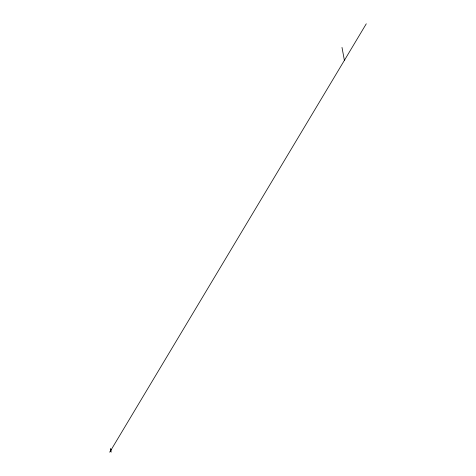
<?xml version="1.0" encoding="UTF-8"?>
<svg xmlns="http://www.w3.org/2000/svg" width="476" height="476" viewBox="0 0 476 476"><rect width="100%" height="100%" fill="white"/><g stroke="black" fill="none" stroke-linecap="round" stroke-linejoin="round"><path stroke-width="0.71" d="M110.194 451.45L111.342 449.314M109.718 452.2L366.282 23.8M110.468 448.446L111.182 452.123M341.994 47.433L344.392 60.345"/></g></svg>
